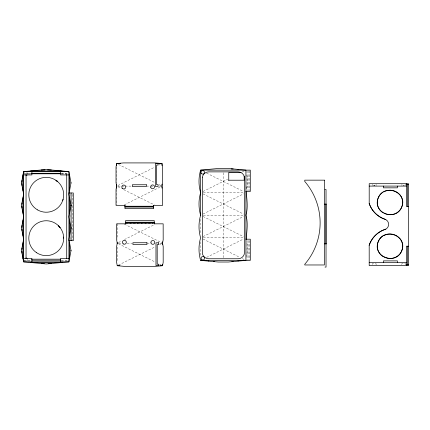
<?xml version="1.0" encoding="UTF-8"?>
<svg xmlns="http://www.w3.org/2000/svg" width="430" height="430" viewBox="0 0 430 430"><rect width="100%" height="100%" fill="white"/><g stroke="black" fill="none" stroke-linecap="round" stroke-linejoin="round"><path stroke-width="0.32" stroke-dasharray="2.15 1.61" d="M246.712 188.533L247.137 186.163L247.137 176.655L246.653 174.042M246.653 188.775L247.137 186.163M246.653 256.468L247.137 253.856L247.137 244.347L246.653 241.735M117.852 185.518L154.816 167.114M158.987 165.034L160.18 164.437M124.367 204.836L161.374 186.41M202.998 191.506L227.658 179.219M242.095 172.032L244.283 170.947M118.433 242.558L121.416 241.074M124.394 239.591L154.246 224.723M202.998 214.07L243.536 193.882M118.433 265.122L155.397 246.712M159.573 244.638L161.954 243.45M202.998 236.634L243.536 216.446M206.572 257.414L243.536 239.01M24.241 173.268L31.266 173.268M61.248 173.268L68.273 173.268M26.053 173.795L31.39 173.795M61.393 173.795L66.725 173.795M24.241 174.102L31.266 174.102M61.248 174.102L68.273 174.102M117.965 186.115L121.233 186.115M121.889 186.115L124.501 186.115M125.157 186.115L131.693 186.115M146.361 186.115L150.263 186.115M150.914 186.115L152.865 186.115M159.369 186.115L161.32 186.115M203.277 192.694L243.256 192.694M203.277 215.258L243.256 215.258M126.216 223.616L152.913 223.616M154.246 223.777L126.216 223.777L153.402 223.831M203.277 237.822L243.256 237.822M118.546 243.154L121.163 243.154M127.044 243.154L132.273 243.154M146.942 243.154L150.194 243.154M159.949 243.154L161.9 243.154M24.241 260.209L31.266 260.209M61.248 260.209L68.273 260.209M24.241 261.037L31.266 261.037M61.248 261.037L68.273 261.037M206.572 173.096L243.536 191.506M202.998 193.882L243.536 214.07M118.449 164.437L154.816 182.551M158.987 184.631L161.374 185.819M202.998 216.446L243.536 236.634M117.852 186.706L121.427 188.49M123.813 189.678L154.257 204.836M202.998 239.01L239.962 257.414M242.343 258.602L244.132 259.494M124.356 224.132L161.954 242.853M118.433 243.745L155.397 262.155M159.573 264.23L161.357 265.122M405.7 184.336L405.7 185.593M405.597 264.961L405.597 263.697L401.835 263.697L401.835 264.961M401.937 184.336L401.937 185.593M376.089 184.336L376.089 185.593M376.089 264.961L376.089 263.697L372.305 263.697L372.305 264.961M372.31 184.336L372.31 185.593M249.196 170.796L249.196 190.823M249.196 240.526L249.196 259.725M248.105 170.796L248.105 190.823M248.105 240.526L248.105 259.725M247.013 170.796L247.013 191.495M247.013 240.483L247.013 260.387M223.267 172.779L223.267 257.731M200.611 219.236L200.611 233.839M200.611 241.8L200.611 256.404M117.239 223.831L117.239 239.155M117.245 247.078L117.239 261.736M116.659 166.867L116.659 182.852M116.659 189.447L116.659 205.432M72.186 194.301L72.186 240.021M70.004 194.301L70.004 195.628M70.004 214.844L70.004 218.155M70.004 237.371L70.004 240.687M27.531 259.392A1.752 1.752 0 0 1 26.59 261.306M24.843 261.193A1.752 1.752 0 0 1 24.241 260.51M24.102 173.263A1.752 1.752 0 0 1 24.617 172.521M26.751 172.425A1.752 1.752 0 0 1 27.493 174.01"/><path stroke-width="0.64" d="M125.732 223.831L116.637 223.831L116.611 239.757L117.239 243.154L116.611 246.546L116.611 262.322L117.239 265.719L124.055 266.347L155.735 266.347L162.551 265.719L163.185 262.322L163.185 246.546L162.551 243.154L163.185 239.757L163.158 223.831L154.058 223.831M200.611 215.258C198.472 222.686 198.472 230.394 200.611 237.822C198.472 245.25 198.472 252.958 200.611 260.387L218.203 262.015L228.325 262.015L245.922 260.387L245.922 170.129L228.325 168.495L218.203 168.495L200.611 170.129C198.472 177.558 198.472 185.266 200.611 192.694C198.472 200.122 198.472 207.83 200.611 215.258L200.611 170.129L250.292 170.129L250.292 191.495L245.922 191.495M246.164 191.388C246.809 199.203 248.26 207.421 245.922 215.258C248.293 223.116 246.755 231.361 246.18 239.204M62.758 200.396L63.092 199.305M401.685 207.179C408.188 192.231 384.221 182.997 378.298 197.773C371.794 212.721 395.761 221.955 401.685 207.179A11.976 11.976 0 0 0 401.685 197.773M401.685 250.948C408.188 236 384.221 226.766 378.298 241.542C371.794 256.49 395.761 265.724 401.685 250.948A11.976 11.976 0 0 0 401.685 241.542M385.801 229.131L382.764 230.292A25.762 25.762 0 0 0 377.271 233.683L376.051 234.732A25.139 25.139 0 0 0 372.832 238.306L371.923 239.623A24.569 24.569 0 0 0 369.193 245.358L369.198 265.589L408.5 265.589L408.5 183.701L369.198 183.701L369.198 203.363A24.569 24.569 0 0 0 371.923 209.098L372.832 210.415A25.139 25.139 0 0 0 376.051 213.989L377.271 215.038A25.762 25.762 0 0 0 382.764 218.429L385.801 219.59A5.402 5.402 0 0 1 385.817 229.168A25.284 25.284 0 0 0 369.133 245.337M120.658 163.588L116.659 163.55L116.025 166.942L116.025 182.718L116.659 186.115L116.025 189.506L116.025 205.282L125.151 205.432M161.97 163.588L155.397 163.588L155.397 186.47L158.079 186.47L158.079 184.685L156.622 184.685L156.622 165.066L158.079 165.066L158.079 163.588M231.189 168.947L233.194 168.947M41.199 169.979L44.994 169.979M47.526 169.979L51.321 169.979M30.417 170.979L62.097 170.979M31.906 173.268L60.608 173.268M31.39 173.795L60.727 173.795M22.983 174.929L31.906 174.929L31.906 170.979M69.531 174.929L60.608 174.929L60.608 170.979M228.76 180.208L244.186 180.208L244.186 176.219M406.377 184.567L408.5 184.567M373.837 185.593L374.81 185.593M403.534 185.593L404.028 185.593M369.198 186.088L406.409 186.088L406.409 183.701M324.999 189.501L326.031 189.501L326.031 204.218M68.913 192.973L73.277 192.973L73.277 240.687L68.913 240.687M324.392 204.142L326.51 204.142L326.51 243.848L324.392 243.848M153.478 205.432L162.572 205.432L162.604 189.506L161.97 186.115L162.604 182.718L162.604 166.942L161.97 163.55L155.155 162.916L123.474 162.916L116.659 163.55L116.659 165.582M124.963 206.239L153.666 206.239M408.5 206.47L406.377 206.47L406.377 185.894M124.963 206.626L153.666 206.626M124.963 207.045L153.666 207.045M125.549 222.219L154.246 222.219M125.549 222.638L154.246 222.638M125.549 223.025L154.246 223.025M245.922 239.204L250.292 239.204L250.292 260.387L200.611 260.387M408.5 246.202L406.377 246.202L406.388 265.589M22.983 258.548L31.906 258.548L31.906 261.87M69.531 258.548L60.608 258.548L60.608 262.499M31.39 259.177L60.727 259.177M31.906 260.209L60.608 260.209M213.339 261.564L214.661 261.564M231.867 261.564L233.194 261.564M30.417 262.499L62.097 262.499M369.198 262.633L406.388 262.633M41.199 263.499L44.36 263.499M48.155 263.499L51.321 263.499M406.377 264.848L408.5 264.848M117.239 265.719L119.911 265.675M159.885 265.719L162.551 265.675M324.999 267.084L326.031 267.084L326.031 243.676M241.047 172.58L228.76 172.537L228.76 180.423M63.645 237.043L63.683 238.182M407.441 184.567L407.441 206.47M407.441 246.202L407.441 264.848M397.417 186.088L397.417 187.84L383.399 187.84L383.399 186.088M397.417 262.633L397.417 260.881L383.399 260.881L383.399 262.633M325.451 204.142L325.451 243.848M238.123 169.404L238.123 169.721M238.123 260.79L238.123 261.107M208.695 260.79L208.695 261.134M162.551 241.821L162.551 244.482M162.551 264.353L162.551 265.719M161.97 163.55L161.97 165.577M161.97 184.121L161.97 188.114M154.246 223.831L154.246 220.611L125.549 220.611L125.549 223.831M153.666 205.432L153.666 208.657L124.963 208.657L124.963 205.432M117.245 242.429L117.245 243.756M116.659 184.121L116.659 188.163M71.095 192.973L71.095 240.687M70.961 182.605L70.961 183.18M70.961 205.169L70.961 205.744M70.961 227.733L70.961 228.308M70.961 250.298L70.961 250.873M69.547 175.005L69.547 190.78M69.547 197.569L69.547 213.345M69.547 220.133L69.547 235.909M69.547 242.697L69.547 258.473M66.725 174.462L66.725 258.511M26.053 174.462L26.053 258.511M22.967 175.005L22.967 190.78M22.967 197.569L22.967 213.345M22.967 220.133L22.967 235.909M22.967 242.697L22.967 258.473M21.968 180.374L21.968 182.261M21.968 183.524L21.968 185.411M21.968 202.939L21.968 204.196M21.968 206.088L21.968 207.975M21.968 225.503L21.968 227.389M21.968 229.281L21.968 230.539M21.968 248.067L21.968 249.325M21.968 251.217L21.968 253.103M27.181 174.865A1.752 1.752 0 0 1 26.053 175.585M25.929 257.989A1.752 1.752 0 0 1 27.133 258.58M385.817 219.526A25.284 25.284 0 0 1 369.133 203.385M383.716 235.699A12.771 12.771 0 0 1 401.378 240.789M382.92 256.522A12.201 12.201 0 0 1 382.92 235.968M401.378 251.7A12.771 12.771 0 0 1 383.716 256.796M383.716 191.925A12.771 12.771 0 0 1 401.378 197.021M382.92 212.753A12.201 12.201 0 0 1 382.92 192.199M401.378 207.932A12.771 12.771 0 0 1 383.716 213.022M202.39 177.241L202.337 252.587C202.267 255.963 205.368 258.839 208.695 258.758L238.123 258.758C241.45 258.839 244.541 255.957 244.482 252.587L244.482 178.047C244.541 174.677 241.45 171.796 238.123 171.876L208.695 171.876C205.653 171.823 202.761 174.193 202.39 177.241M23.602 171.613L21.5 182.895L23.602 194.177L21.5 205.459L23.602 216.742L21.5 228.024L23.602 239.306L21.5 250.588L23.602 261.87L46.257 263.972L68.913 261.87L71.014 250.588L68.913 239.306L71.014 228.024L68.913 216.725L71.014 205.459L68.913 194.177L71.014 182.895L68.913 171.613L46.257 169.506L23.602 171.613L23.602 261.87L68.913 261.87L68.913 171.613L23.602 171.613M324.392 180.154L304.768 180.154L304.768 181.471A63.473 63.473 0 0 1 304.768 264.262L304.768 264.971L324.392 264.971L324.392 180.154M146.361 184.76L132.349 184.76L132.349 186.523L146.361 186.523L146.361 184.76M146.942 242.74L132.929 242.74L132.929 244.503L146.942 244.503L146.942 242.74M158.659 242.799L155.977 242.799L155.977 265.675L158.659 265.675L158.659 264.203L157.203 264.203L157.203 244.579L158.659 244.579L158.659 242.799M56.862 180.955L55.932 180.294L57.744 181.68L56.862 180.955M59.356 226.685L58.577 225.852L60.082 227.567L59.356 226.685M150.758 187.308L150.699 186.808A1.93 1.93 0 0 1 153.462 185.094A1.93 1.93 0 0 1 153.849 188.324A1.93 1.93 0 0 1 150.758 187.308M150.962 242.885L150.903 242.391A1.93 1.93 0 0 1 153.666 240.676A1.93 1.93 0 0 1 154.053 243.901A1.93 1.93 0 0 1 150.962 242.885M122.518 188.485A1.962 1.962 0 0 0 125.721 187.346A1.962 1.962 0 0 0 123.13 185.142A1.962 1.962 0 0 0 122.518 188.485M123.259 243.891A1.962 1.962 0 0 0 126.329 242.434A1.962 1.962 0 0 0 123.534 240.504A1.962 1.962 0 0 0 123.259 243.891M36.555 252.684A17.436 17.436 0 0 0 63.645 239.322A17.436 17.436 0 0 0 38.533 222.541A17.436 17.436 0 0 0 36.555 252.684M37.528 209.894A17.436 17.436 0 0 0 63.683 194.79A17.436 17.436 0 0 0 37.528 179.686A17.436 17.436 0 0 0 37.528 209.894M201.847 259.709A1.752 1.752 0 0 0 204.572 258.365A1.752 1.752 0 0 0 202.046 256.683A1.752 1.752 0 0 0 201.847 259.709M201.751 173.811A1.752 1.752 0 0 0 204.497 172.527A1.752 1.752 0 0 0 202.014 170.791A1.752 1.752 0 0 0 201.751 173.811"/></g></svg>
